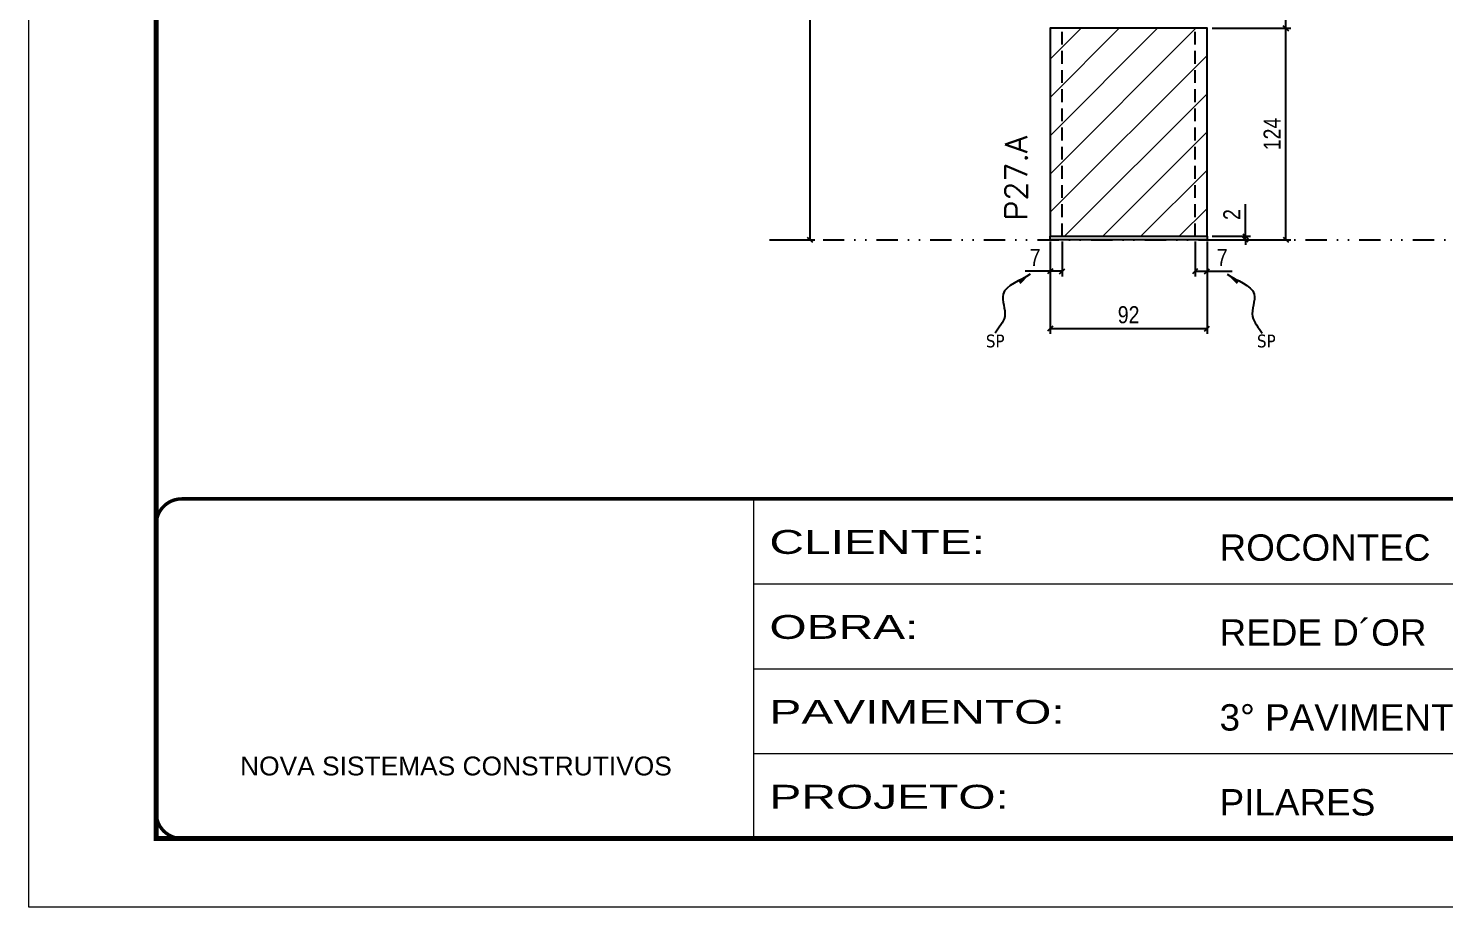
# Model space of a CAD drawing. Extents: x 2949 to 9203, y -16089 to 12527.
# Drawn here: x 2949 to 3780, y 8031 to 8546 of the extents above; entities that cross this region are included whole.
import ezdxf

# ---------------------------------------------------------------- set-up
doc = ezdxf.new("R2010")
doc.units = 0
for name, pattern in [('CONTINUO', [0]), ('DASHED', [0.75, 0.5, -0.25]), ('DIVIDE2', [0.625, 0.25, -0.125, 0, -0.125, 0, -0.125]), ('HIDDEN', [0.375, 0.25, -0.125])]:
    doc.linetypes.add(name, pattern=pattern)
for name, color, linetype in [('COTA', 241, 'Continuous'), ('cotas', 4, 'Continuous'), ('Nível', 160, 'Continuous'), ('Painéis', 200, 'Continuous'), ('Sarrafo de Pressão', 42, 'HIDDEN'), ('texto', 7, 'Continuous')]:
    doc.layers.add(name, color=color, linetype=linetype)
for name, color, linetype, lineweight in [('Folhas', 255, 'Continuous', 9), ('Hachura', 251, 'Continuous', 9), ('SARRAFO DE PRESSAO', 251, 'DASHED', 9), ('Texto Seção', 7, 'Continuous', 15)]:
    doc.layers.add(name, color=color, linetype=linetype, lineweight=lineweight)
doc.styles.add('ARIAL', font='arial.ttf')
doc.styles.add('COTA TECNICA', font='techl___.ttf', dxfattribs={"height": 10})
doc.styles.add('COTA TECNICA-50', font='techl___.ttf', dxfattribs={"height": 10})
doc.styles.add('REGUA-120', font='ROMANS.shx', dxfattribs={"height": 15})
doc.styles.get("Standard").update_dxf_attribs({"font": 'arial.ttf'})
doc.styles.add('Tecnologia', font='')
doc.styles.get('Tecnologia').set_extended_font_data('Forgotten Futurist')
doc.dimstyles.new('COTA PAINEL-50', dxfattribs={"dimtxt": 10, "dimasz": 3, "dimexe": 3, "dimexo": 3, "dimgap": 3, "dimtad": 1, "dimdec": 1, "dimzin": 12, "dimdsep": 46, "dimtxsty": 'COTA TECNICA-50', "dimblk1": 'OBLIQUE', "dimblk2": 'OBLIQUE', "dimsah": 1, "dimcen": 0.9, "dimclrd": 4, "dimclre": 4, "dimclrt": 240, "dimadec": 1, "dimazin": 3, "dimtfac": 1, "dimtdec": 1, "dimtmove": 0, "dimatfit": 3, "dimfxl": 1, "dimtolj": 1, "dimtzin": 12, "dimarcsym": 0})
doc.dimstyles.new('PAINEL', dxfattribs={"dimtxt": 10, "dimasz": 3, "dimexe": 3, "dimexo": 3, "dimgap": 3, "dimtad": 1, "dimdec": 1, "dimzin": 12, "dimdsep": 46, "dimtxsty": 'COTA TECNICA', "dimblk1": 'OBLIQUE', "dimblk2": 'OBLIQUE', "dimsah": 1, "dimcen": 0.9, "dimclrd": 4, "dimclre": 4, "dimclrt": 240, "dimadec": 1, "dimazin": 3, "dimtfac": 1, "dimtdec": 1, "dimtmove": 0, "dimatfit": 3, "dimfxl": 1, "dimtolj": 1, "dimtzin": 12, "dimarcsym": 0})
doc.dimstyles.get("Standard").update_dxf_attribs({"dimtxt": 0.18, "dimasz": 0.18, "dimexe": 0.18, "dimexo": 0.0625, "dimgap": 0.09, "dimtad": 0, "dimtih": 1, "dimtoh": 1, "dimdec": 4, "dimzin": 0, "dimdsep": 46, "dimtxsty": 'Standard', "dimcen": 0.09, "dimadec": 0, "dimazin": 0, "dimtfac": 1, "dimtdec": 4, "dimtofl": 0, "dimtmove": 0, "dimatfit": 3, "dimfxl": 1, "dimtolj": 1, "dimtzin": 0, "dimarcsym": 0})

# ---------------------------------------------------------------- blocks, each defined once
blk = doc.blocks.new('9999999999')
at = {"color": 30, "linetype": 'CONTINUO'}
for p, q in [((98564.56, 34230.21), (98564.56, 34429.45)), ((98564.56, 34379.64), (99583.98, 34379.64)), ((98564.56, 34329.83), (99487.98, 34329.83)), ((98564.56, 34280.02), (99487.98, 34280.02))]:
    blk.add_line(p, q, dxfattribs=at)
at = {"color": 30, "linetype": 'CONTINUO', "const_width": 2}
blk.add_lwpolyline([(99583.98, 34230.21), (99583.98, 34414.45, 0.414214), (99568.98, 34429.45), (98228.98, 34429.45, 0.414214), (98213.98, 34414.45), (98213.98, 34245.21, 0.414214), (98228.98, 34230.21), (99583.98, 34230.21)], format="xyb", dxfattribs=at)
at = {"layer": 'Folhas'}
blk.add_lwpolyline([(98138.98, 34190.21), (99623.98, 34190.21), (99623.98, 35240.21), (98138.98, 35240.21)], close=True, dxfattribs=at)
at = {"layer": 'Folhas', "color": 30, "const_width": 3}
blk.add_lwpolyline([(98213.98, 34230.21), (99583.98, 34230.21), (99583.98, 35200.21), (98213.98, 35200.21)], close=True, dxfattribs=at)
at = {"color": 7, "linetype": 'Continuous', "ltscale": 5, "style": 'ARIAL'}
for s, height, p in [('ROCONTEC', 15.483, (98837.68, 34393.13)), ('REDE D´OR', 15.483, (98837.68, 34343.32)), ('3° PAVIMENTO', 15.4829, (98837.68, 34293.51)), ('NOVA SISTEMAS CONSTRUTIVOS', 11.0592, (98263.19, 34267.21)), ('PILARES', 15.483, (98837.68, 34243.7))]:
    blk.add_text(s, height=height, dxfattribs=at).set_placement(p)
at = {"layer": 'Folhas', "color": 7, "style": 'Tecnologia', "width": 1.5}
for s, p in [('CLIENTE:', (98573.65, 34397.17)), ('OBRA:', (98573.65, 34347.31)), ('PAVIMENTO:', (98573.65, 34297.5)), ('PROJETO:', (98573.65, 34247.69))]:
    blk.add_text(s, height=14, dxfattribs=at).set_placement(p)
blk = doc.blocks.new('_Oblique')
at = {"color": 0, "linetype": 'ByBlock', "lineweight": -2}
blk.add_line((-0.5, -0.5), (0.5, 0.5), dxfattribs=at)
blk = doc.blocks.new('*D367')
at = {"layer": 'cotas', "color": 4, "linetype": 'ByBlock', "lineweight": -2, "transparency": 16777216}
for p, q in [((3386.69, 8800.29), (3410.41, 8800.29)), ((3407.41, 8800.29), (3407.41, 8422.29)), ((3386.69, 8422.29), (3410.41, 8422.29))]:
    blk.add_line(p, q, dxfattribs=at)
at = {"layer": 'Defpoints', "color": 0, "linetype": 'ByBlock', "transparency": 16777216}
for p in [(3383.69, 8800.29), (3383.69, 8422.29), (3407.41, 8422.29)]:
    blk.add_point(p, dxfattribs=at)
at = {"layer": 'cotas', "color": 4, "linetype": 'ByBlock', "lineweight": -2, "transparency": 16777216, "xscale": 3, "yscale": 3, "zscale": 3}
for p, rotation in [((3407.41, 8800.29), 90), ((3407.41, 8422.29), 270)]:
    blk.add_blockref('_Oblique', p, dxfattribs=dict(at, rotation=rotation))
at = {"layer": 'cotas', "color": 240, "linetype": 'ByBlock', "transparency": 16777216, "insert": (3399.17, 8624.45), "char_height": 10, "attachment_point": 5, "rotation": 90, "style": 'COTA TECNICA'}
blk.add_mtext('\\A1;378', dxfattribs=at)
blk = doc.blocks.new('*D346')
at = {"layer": 'COTA', "color": 4, "lineweight": -2, "transparency": 16777216}
for p, q in [((3548.39, 8421.29), (3548.39, 8367.12)), ((3640.39, 8421.29), (3640.39, 8367.12)), ((3548.39, 8370.12), (3640.39, 8370.12))]:
    blk.add_line(p, q, dxfattribs=at)
at = {"layer": 'Defpoints', "color": 0, "transparency": 16777216}
for p in [(3548.39, 8424.29), (3640.39, 8424.29), (3640.39, 8370.12)]:
    blk.add_point(p, dxfattribs=at)
at = {"layer": 'COTA', "color": 4, "lineweight": -2, "transparency": 16777216, "xscale": 3, "yscale": 3, "zscale": 3, "rotation": 180}
blk.add_blockref('_Oblique', (3548.39, 8370.12), dxfattribs=at)
at = {"layer": 'COTA', "color": 4, "lineweight": -2, "transparency": 16777216, "xscale": 3, "yscale": 3, "zscale": 3}
blk.add_blockref('_Oblique', (3640.39, 8370.12), dxfattribs=at)
at = {"layer": 'COTA', "color": 240, "transparency": 16777216, "insert": (3594.39, 8378.2), "char_height": 10, "attachment_point": 5, "style": 'COTA TECNICA'}
blk.add_mtext('\\A1;92', dxfattribs=at)
blk = doc.blocks.new('*D348')
at = {"layer": 'COTA', "color": 4, "lineweight": -2, "transparency": 16777216}
for p, q in [((3643.39, 8546.29), (3689.63, 8546.29)), ((3686.63, 8422.29), (3686.63, 8546.29)), ((3643.39, 8422.29), (3689.63, 8422.29))]:
    blk.add_line(p, q, dxfattribs=at)
at = {"layer": 'Defpoints', "color": 0, "transparency": 16777216}
for p in [(3640.39, 8546.29), (3686.63, 8546.29), (3640.39, 8422.29)]:
    blk.add_point(p, dxfattribs=at)
at = {"layer": 'COTA', "color": 4, "lineweight": -2, "transparency": 16777216, "xscale": 3, "yscale": 3, "zscale": 3}
for p, rotation in [((3686.63, 8546.29), 90), ((3686.63, 8422.29), 270)]:
    blk.add_blockref('_Oblique', p, dxfattribs=dict(at, rotation=rotation))
at = {"layer": 'COTA', "color": 240, "transparency": 16777216, "insert": (3678.56, 8484.29), "char_height": 10, "attachment_point": 5, "rotation": 90, "style": 'COTA TECNICA-50'}
blk.add_mtext('\\A1;124', dxfattribs=at)
blk = doc.blocks.new('*D349')
at = {"layer": 'COTA', "color": 4, "lineweight": -2, "transparency": 16777216}
for p, q in [((3662.92, 8424.29), (3662.92, 8443.09)), ((3643.39, 8424.29), (3665.92, 8424.29)), ((3662.92, 8422.29), (3662.92, 8424.29)), ((3643.39, 8422.29), (3665.92, 8422.29)), ((3662.92, 8422.29), (3662.92, 8419.29))]:
    blk.add_line(p, q, dxfattribs=at)
at = {"layer": 'Defpoints', "color": 0, "transparency": 16777216}
for p in [(3640.39, 8424.29), (3640.39, 8422.29), (3662.92, 8422.29)]:
    blk.add_point(p, dxfattribs=at)
at = {"layer": 'COTA', "color": 4, "lineweight": -2, "transparency": 16777216, "xscale": 3, "yscale": 3, "zscale": 3}
for p, rotation in [((3662.92, 8424.29), 270), ((3662.92, 8422.29), 90)]:
    blk.add_blockref('_Oblique', p, dxfattribs=dict(at, rotation=rotation))
at = {"layer": 'COTA', "color": 240, "transparency": 16777216, "insert": (3654.92, 8437.04), "char_height": 10, "attachment_point": 5, "rotation": 90, "style": 'COTA TECNICA-50'}
blk.add_mtext('\\A1;2', dxfattribs=at)
blk = doc.blocks.new('*D350')
at = {"layer": 'COTA', "color": 4, "lineweight": -2, "transparency": 16777216}
for p, q in [((3548.39, 8419.29), (3548.39, 8400.78)), ((3555.39, 8421.29), (3555.39, 8400.78)), ((3548.39, 8403.78), (3533.66, 8403.78)), ((3555.39, 8403.78), (3548.39, 8403.78))]:
    blk.add_line(p, q, dxfattribs=at)
at = {"layer": 'Defpoints', "color": 0, "transparency": 16777216}
for p in [(3555.39, 8424.29), (3548.39, 8422.29), (3548.39, 8403.78)]:
    blk.add_point(p, dxfattribs=at)
at = {"layer": 'COTA', "color": 4, "lineweight": -2, "transparency": 16777216, "xscale": 3, "yscale": 3, "zscale": 3, "rotation": 180}
blk.add_blockref('_Oblique', (3548.39, 8403.78), dxfattribs=at)
at = {"layer": 'COTA', "color": 4, "lineweight": -2, "transparency": 16777216, "xscale": 3, "yscale": 3, "zscale": 3}
blk.add_blockref('_Oblique', (3555.39, 8403.78), dxfattribs=at)
at = {"layer": 'COTA', "color": 240, "transparency": 16777216, "insert": (3539.53, 8411.86), "char_height": 10, "attachment_point": 5, "style": 'COTA TECNICA-50'}
blk.add_mtext('\\A1;7', dxfattribs=at)
blk = doc.blocks.new('*D351')
at = {"layer": 'COTA', "color": 4, "lineweight": -2, "transparency": 16777216}
for p, q in [((3633.39, 8421.29), (3633.39, 8400.78)), ((3640.39, 8419.29), (3640.39, 8400.78)), ((3633.39, 8403.78), (3640.39, 8403.78)), ((3640.39, 8403.78), (3655.12, 8403.78))]:
    blk.add_line(p, q, dxfattribs=at)
at = {"layer": 'Defpoints', "color": 0, "transparency": 16777216}
for p in [(3633.39, 8424.29), (3640.39, 8422.29), (3640.39, 8403.78)]:
    blk.add_point(p, dxfattribs=at)
at = {"layer": 'COTA', "color": 4, "lineweight": -2, "transparency": 16777216, "xscale": 3, "yscale": 3, "zscale": 3, "rotation": 180}
blk.add_blockref('_Oblique', (3633.39, 8403.78), dxfattribs=at)
at = {"layer": 'COTA', "color": 4, "lineweight": -2, "transparency": 16777216, "xscale": 3, "yscale": 3, "zscale": 3}
blk.add_blockref('_Oblique', (3640.39, 8403.78), dxfattribs=at)
at = {"layer": 'COTA', "color": 240, "transparency": 16777216, "insert": (3649.26, 8411.86), "char_height": 10, "attachment_point": 5, "style": 'COTA TECNICA-50'}
blk.add_mtext('\\A1;7', dxfattribs=at)
blk = doc.blocks.new('*D339')
at = {"layer": 'COTA', "color": 4, "linetype": 'ByBlock', "lineweight": -2, "transparency": 16777216}
for p, q in [((3643.39, 8717.29), (3689.63, 8717.29)), ((3686.63, 8546.29), (3686.63, 8717.29)), ((3643.39, 8546.29), (3689.63, 8546.29))]:
    blk.add_line(p, q, dxfattribs=at)
at = {"layer": 'Defpoints', "color": 0, "linetype": 'ByBlock', "transparency": 16777216}
for p in [(3640.39, 8717.29), (3686.63, 8717.29), (3640.39, 8546.29)]:
    blk.add_point(p, dxfattribs=at)
at = {"layer": 'COTA', "color": 4, "linetype": 'ByBlock', "lineweight": -2, "transparency": 16777216, "xscale": 3, "yscale": 3, "zscale": 3}
for p, rotation in [((3686.63, 8717.29), 90), ((3686.63, 8546.29), 270)]:
    blk.add_blockref('_Oblique', p, dxfattribs=dict(at, rotation=rotation))
at = {"layer": 'COTA', "color": 240, "linetype": 'ByBlock', "transparency": 16777216, "insert": (3678.56, 8631.79), "char_height": 10, "attachment_point": 5, "rotation": 90, "style": 'COTA TECNICA'}
blk.add_mtext('\\A1;171', dxfattribs=at)

msp = doc.modelspace()

# ---------------------------------------------------------------- hatches: boundary and pattern name
at = {"layer": 'Hachura', "linetype": 'ByBlock'}
h = msp.add_hatch(dxfattribs=at)
h.set_pattern_fill('ANSI31', color=256, scale=5)
h.set_pattern_definition([(45, (-126071.967, -22713.47), (-11.2253202, 11.2253202), [])])
h.paths.add_polyline_path([(3640.39, 8546.29), (3548.39, 8546.29), (3548.39, 8424.29), (3640.39, 8424.29)])

# ---------------------------------------------------------------- linework, layer by layer
at = {"layer": 'Nível', "color": 4, "linetype": 'DIVIDE2', "ltscale": 50}
msp.add_line((3383.69, 8422.29), (4394.03, 8422.29), dxfattribs=at)
at = {"layer": 'Painéis'}
for points in [[(3548.39, 8424.29), (3640.39, 8424.29), (3640.39, 8546.29), (3548.39, 8546.29)], [(3548.39, 8424.29), (3640.39, 8424.29), (3640.39, 8422.29), (3548.39, 8422.29)]]:
    msp.add_lwpolyline(points, close=True, dxfattribs=at)
at = {"layer": 'Sarrafo de Pressão', "ltscale": 30}
for p, q in [((3555.39, 8424.29), (3555.39, 8546.29)), ((3633.39, 8424.29), (3633.39, 8546.29))]:
    msp.add_line(p, q, dxfattribs=at)

# ---------------------------------------------------------------- block references
at = {"layer": 'SARRAFO DE PRESSAO', "color": 6, "linetype": 'ByBlock'}
msp.add_blockref('9999999999', (-95189.94, -26159.2), dxfattribs=at)

# ---------------------------------------------------------------- texts
at = {"layer": 'texto', "color": 0, "char_height": 7.5, "attachment_point": 5}
for insert in [(3516.15, 8362.8), (3675.17, 8362.8)]:
    msp.add_mtext('{\\fTahoma|b0|i0|c0|p34;\\C4;SP}', dxfattribs=dict(at, insert=insert))
at = {"layer": 'Texto Seção', "insert": (3534.92, 8433.54), "char_height": 13, "width": 285.3299, "attachment_point": 7, "rotation": 90, "style": 'REGUA-120'}
msp.add_mtext('P27.A', dxfattribs=at)

# ---------------------------------------------------------------- dimensions: what is measured, and where the dimension line sits
at = {"layer": 'COTA', "linetype": 'ByBlock'}
dim = msp.add_linear_dim(base=(3686.63, 8717.29), p1=(3640.39, 8546.29), p2=(3640.39, 8717.29), angle=90, dimstyle='PAINEL', dxfattribs=at)
dim.commit()
dim.dimension.update_dxf_attribs({"geometry": '*D339', "text_midpoint": (3678.56, 8631.79)})
at = {"layer": 'COTA'}
for base, p1, p2, angle, picture, middle in [((3686.63, 8546.29), (3640.39, 8422.29), (3640.39, 8546.29), 90, '*D348', (3678.56, 8484.29)), ((3548.39, 8403.78), (3555.39, 8424.29), (3548.39, 8422.29), 180, '*D350', (3539.53, 8411.86))]:
    dim = msp.add_linear_dim(base=base, p1=p1, p2=p2, angle=angle, dimstyle='COTA PAINEL-50', dxfattribs=at)
    dim.commit()
    dim.dimension.update_dxf_attribs({"geometry": picture, "text_midpoint": middle})
dim = msp.add_linear_dim(base=(3662.92, 8422.29), p1=(3640.39, 8424.29), p2=(3640.39, 8422.29), angle=90, dimstyle='COTA PAINEL-50', dxfattribs=at)
dim.commit()
dim.dimension.update_dxf_attribs({"geometry": '*D349', "text_midpoint": (3662.92, 8437.04), "dimtype": 160})
dim = msp.add_linear_dim(base=(3640.39, 8370.12), p1=(3548.39, 8424.29), p2=(3640.39, 8424.29), dimstyle='PAINEL', override={"dimarcsym": 2}, dxfattribs=at)
dim.commit()
dim.dimension.update_dxf_attribs({"geometry": '*D346', "text_midpoint": (3594.39, 8378.2)})
dim = msp.add_linear_dim(base=(3640.39, 8403.78), p1=(3633.39, 8424.29), p2=(3640.39, 8422.29), dimstyle='COTA PAINEL-50', dxfattribs=at)
dim.commit()
dim.dimension.update_dxf_attribs({"geometry": '*D351', "text_midpoint": (3649.26, 8411.86)})
at = {"layer": 'cotas', "linetype": 'ByBlock'}
dim = msp.add_linear_dim(base=(3407.41, 8422.29), p1=(3383.69, 8800.29), p2=(3383.69, 8422.29), angle=90, dimstyle='PAINEL', dxfattribs=at)
dim.commit()
dim.dimension.update_dxf_attribs({"geometry": '*D367', "text_midpoint": (3407.41, 8624.45), "dimtype": 160})

# ---------------------------------------------------------------- leaders
at = {"layer": 'COTA', "path_type": 1}
for points in [[(3536.56, 8402.11), (3520.78, 8390.28), (3521.7, 8377.27), (3516.15, 8367.49)], [(3652.22, 8402.11), (3668.01, 8390.28), (3667.08, 8377.27), (3672.64, 8367.49)]]:
    msp.add_leader(points, dimstyle='Standard', override={"dimasz": 8}, dxfattribs=at)

doc.saveas('drawing.dxf')
